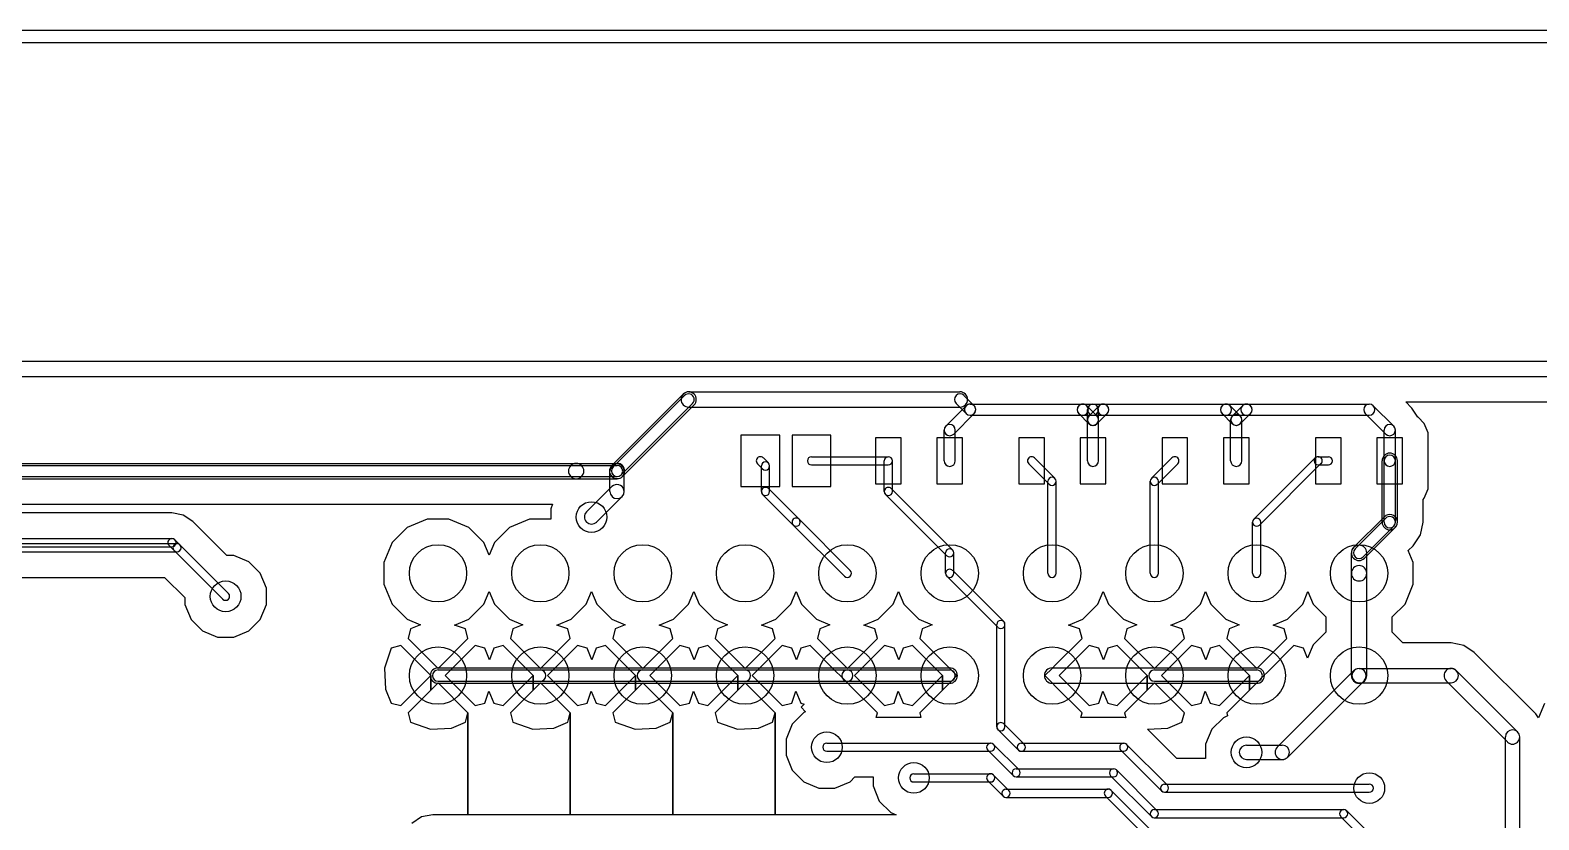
# Model space of a CAD drawing. Extents: x -29274 to 69862, y 24345 to 162744.
# Drawn here: x 8315 to 23056, y 73360 to 81080 of the extents above; entities that cross this region are included whole.
import ezdxf

# ---------------------------------------------------------------- set-up
doc = ezdxf.new("R2010")
doc.units = 0
doc.layers.add('BLACK', color=1, linetype='CONTINUOUS')

msp = doc.modelspace()

# ---------------------------------------------------------------- linework, layer by layer
at = {"layer": 'BLACK'}
for p, q in [((-8500, 81080), (61650, 81080)), ((-8500, 80960), (61650, 80960)), ((-7900, 77845), (61650, 77845)), ((-7900, 77695), (61650, 77695)), ((14750, 77545), (17400, 77545)), ((14696, 77522), (13998, 76824)), ((14012, 76810), (14710, 77508)), ((14090, 76732), (14788, 77430)), ((14802, 77416), (14104, 76718)), ((14750, 77395), (17400, 77395)), ((17261, 77209), (17461, 77409)), ((17362, 77431), (17461, 77332)), ((17439, 77508), (17538, 77409)), ((17500, 77425), (18600, 77425)), ((18600, 77425), (18700, 77425)), ((18738, 77309), (18639, 77408)), ((18662, 77309), (18761, 77408)), ((18700, 77425), (18800, 77425)), ((18800, 77425), (20000, 77425)), ((20000, 77425), (20200, 77425)), ((20138, 77309), (20039, 77408)), ((20062, 77309), (20161, 77408)), ((20200, 77425), (21400, 77425)), ((21439, 77409), (21639, 77209)), ((21813, 77388), (21756, 77445)), ((21756, 77445), (37048, 77445)), ((21813, 77388), (21756, 77445)), ((21756, 77445), (37048, 77445)), ((17339, 77131), (17539, 77331)), ((17500, 77315), (18600, 77315)), ((18661, 77232), (18562, 77331)), ((18600, 77315), (18700, 77315)), ((18645, 76870), (18645, 77370)), ((18645, 77270), (18645, 77370)), ((18645, 77270), (18645, 77370)), ((18700, 77315), (18800, 77315)), ((18739, 77232), (18838, 77331)), ((18755, 76870), (18755, 77370)), ((18755, 77270), (18755, 77370)), ((18755, 77270), (18755, 77370)), ((18800, 77315), (20000, 77315)), ((20061, 77232), (19962, 77331)), ((20000, 77315), (20200, 77315)), ((20045, 76870), (20045, 77270)), ((20139, 77232), (20238, 77331)), ((20155, 76870), (20155, 77270)), ((20200, 77315), (21400, 77315)), ((21361, 77331), (21561, 77131)), ((21816, 77386), (21813, 77388)), ((21816, 77386), (21813, 77388)), ((21875, 77297), (21816, 77386)), ((21875, 77297), (21816, 77386)), ((21876, 77296), (21875, 77297)), ((21876, 77296), (21875, 77297)), ((21936, 77236), (21876, 77296)), ((21936, 77236), (21876, 77296)), ((15640, 77120), (15260, 77120)), ((15260, 77120), (15260, 76620)), ((15640, 76620), (15640, 77120)), ((16140, 77120), (15760, 77120)), ((15760, 77120), (15760, 76620)), ((16140, 76620), (16140, 77120)), ((17245, 76870), (17245, 77170)), ((17355, 76870), (17355, 77170)), ((21545, 76870), (21545, 77170)), ((21655, 76870), (21655, 77170)), ((21974, 77144), (21936, 77236)), ((21974, 77144), (21936, 77236)), ((21974, 76694), (21974, 77144)), ((21974, 76694), (21974, 77144)), ((16825, 77095), (16575, 77095)), ((16575, 77095), (16575, 76645)), ((16825, 76645), (16825, 77095)), ((17425, 77095), (17175, 77095)), ((17175, 77095), (17175, 76645)), ((17425, 76645), (17425, 77095)), ((18225, 77095), (17975, 77095)), ((17975, 77095), (17975, 76645)), ((18225, 76645), (18225, 77095)), ((18825, 77095), (18575, 77095)), ((18575, 77095), (18575, 76645)), ((18825, 76645), (18825, 77095)), ((19625, 77095), (19375, 77095)), ((19375, 77095), (19375, 76645)), ((19625, 76645), (19625, 77095)), ((20225, 77095), (19975, 77095)), ((19975, 77095), (19975, 76645)), ((20225, 76645), (20225, 77095)), ((21125, 77095), (20875, 77095)), ((20875, 77095), (20875, 76645)), ((21125, 76645), (21125, 77095)), ((21725, 77095), (21475, 77095)), ((21475, 77095), (21475, 76645)), ((21725, 76645), (21725, 77095)), ((6150, 76825), (14050, 76825)), ((6600, 76845), (13650, 76845)), ((13650, 76845), (14050, 76845)), ((15471, 76792), (15422, 76841)), ((15460, 76570), (15460, 76820)), ((15528, 76849), (15479, 76898)), ((15540, 76570), (15540, 76820)), ((15950, 76910), (16700, 76910)), ((15950, 76830), (16700, 76830)), ((16660, 76570), (16660, 76870)), ((16740, 76570), (16740, 76870)), ((18271, 76642), (18072, 76841)), ((18328, 76699), (18129, 76898)), ((19272, 76699), (19471, 76898)), ((19329, 76642), (19528, 76841)), ((20272, 76298), (20872, 76898)), ((20328, 76242), (20928, 76842)), ((20900, 76910), (21000, 76910)), ((20900, 76830), (21000, 76830)), ((21525, 76270), (21525, 76870)), ((21545, 76270), (21545, 76870)), ((21655, 76270), (21655, 76870)), ((21675, 76270), (21675, 76870)), ((6150, 76715), (14050, 76715)), ((6600, 76695), (13650, 76695)), ((13650, 76695), (14050, 76695)), ((13980, 76570), (13980, 76770)), ((14120, 76570), (14120, 76770)), ((18260, 75770), (18260, 76670)), ((18340, 75770), (18340, 76670)), ((19260, 75770), (19260, 76670)), ((19340, 75770), (19340, 76670)), ((21974, 76595), (21974, 76694)), ((21974, 76595), (21974, 76694)), ((13751, 76370), (14000, 76619)), ((13850, 76271), (14099, 76520)), ((15260, 76620), (15640, 76620)), ((15772, 76242), (15472, 76542)), ((15828, 76298), (15528, 76598)), ((15760, 76620), (16140, 76620)), ((16575, 76645), (16825, 76645)), ((17272, 75942), (16672, 76542)), ((17328, 75998), (16728, 76598)), ((17175, 76645), (17425, 76645)), ((17975, 76645), (18225, 76645)), ((18575, 76645), (18825, 76645)), ((19375, 76645), (19625, 76645)), ((19975, 76645), (20225, 76645)), ((20875, 76645), (21125, 76645)), ((21475, 76645), (21725, 76645)), ((21936, 76504), (21974, 76595)), ((21936, 76504), (21974, 76595)), ((7089, 76445), (13419, 76445)), ((7089, 76445), (13419, 76445)), ((13419, 76445), (13401, 76400)), ((13419, 76445), (13401, 76400)), ((13401, 76400), (13401, 76300)), ((13401, 76400), (13401, 76300)), ((21925, 76493), (21936, 76504)), ((21925, 76493), (21936, 76504)), ((21925, 76270), (21925, 76493)), ((21925, 76270), (21925, 76493)), ((9700, 76360), (6200, 76360)), ((9700, 76360), (6200, 76360)), ((9811, 76338), (9700, 76360)), ((9811, 76338), (9700, 76360)), ((9905, 76275), (9811, 76338)), ((9905, 76275), (9811, 76338)), ((9955, 76226), (9905, 76275)), ((9955, 76226), (9905, 76275)), ((9955, 76225), (9955, 76226)), ((9955, 76225), (9955, 76226)), ((9956, 76224), (9955, 76225)), ((9956, 76224), (9955, 76225)), ((10236, 75944), (9956, 76224)), ((10236, 75944), (9956, 76224)), ((12000, 76219), (11851, 76071)), ((12000, 76219), (11851, 76071)), ((12195, 76300), (12000, 76219)), ((12195, 76300), (12000, 76219)), ((12406, 76300), (12195, 76300)), ((12406, 76300), (12195, 76300)), ((12601, 76219), (12406, 76300)), ((12601, 76219), (12406, 76300)), ((12749, 76070), (12601, 76219)), ((12749, 76070), (12601, 76219)), ((13000, 76219), (12851, 76071)), ((13000, 76219), (12851, 76071)), ((13195, 76300), (13000, 76219)), ((13195, 76300), (13000, 76219)), ((13401, 76300), (13195, 76300)), ((13401, 76300), (13195, 76300)), ((16271, 75742), (15772, 76241)), ((16328, 75799), (15829, 76298)), ((20260, 75770), (20260, 76270)), ((20340, 75770), (20340, 76270)), ((21247, 76023), (21547, 76323)), ((21261, 76009), (21561, 76309)), ((21339, 75931), (21639, 76231)), ((21353, 75917), (21653, 76217)), ((21900, 76146), (21925, 76270)), ((21900, 76146), (21925, 76270)), ((6050, 76110), (9700, 76110)), ((9778, 76049), (9729, 76098)), ((11851, 76071), (11770, 75876)), ((11851, 76071), (11770, 75876)), ((12799, 75948), (12749, 76070)), ((12799, 75948), (12749, 76070)), ((12851, 76071), (12799, 75948)), ((12851, 76071), (12799, 75948)), ((21830, 76040), (21900, 76145)), ((21830, 76040), (21900, 76145)), ((21900, 76145), (21900, 76146)), ((21900, 76145), (21900, 76146)), ((6000, 76060), (9750, 76060)), ((6000, 75980), (9750, 75980)), ((6050, 76030), (9700, 76030)), ((9721, 75992), (9672, 76041)), ((10196, 75518), (9722, 75992)), ((10252, 75574), (9778, 76048)), ((10305, 75944), (10236, 75944)), ((10305, 75944), (10236, 75944)), ((10451, 75883), (10305, 75944)), ((10451, 75883), (10305, 75944)), ((17260, 75770), (17260, 75970)), ((17340, 75770), (17340, 75970)), ((21225, 75770), (21225, 75970)), ((21375, 75770), (21375, 75970)), ((21781, 75992), (21830, 76040)), ((21781, 75992), (21830, 76040)), ((21830, 75875), (21781, 75992)), ((21830, 75875), (21781, 75992)), ((10563, 75771), (10451, 75883)), ((10563, 75771), (10451, 75883)), ((11770, 75876), (11770, 75665)), ((11770, 75876), (11770, 75665)), ((17828, 75299), (17329, 75798)), ((21830, 75664), (21830, 75875)), ((21830, 75664), (21830, 75875)), ((7904, 75730), (9629, 75730)), ((7904, 75730), (9629, 75730)), ((9629, 75730), (9826, 75534)), ((9629, 75730), (9826, 75534)), ((10624, 75624), (10563, 75771)), ((10624, 75624), (10563, 75771)), ((10624, 75465), (10624, 75624)), ((10624, 75465), (10624, 75624)), ((11770, 75665), (11851, 75470)), ((11770, 75665), (11851, 75470)), ((17771, 75242), (17272, 75741)), ((21225, 74770), (21225, 75770)), ((21375, 74770), (21375, 75770)), ((21749, 75469), (21830, 75664)), ((21749, 75469), (21830, 75664)), ((9826, 75534), (9826, 75466)), ((9826, 75534), (9826, 75466)), ((12749, 75469), (12800, 75593)), ((12749, 75469), (12800, 75593)), ((12800, 75593), (12851, 75470)), ((12800, 75593), (12851, 75470)), ((13749, 75469), (13800, 75593)), ((13749, 75469), (13800, 75593)), ((13800, 75593), (13851, 75470)), ((13800, 75593), (13851, 75470)), ((14749, 75469), (14800, 75593)), ((14749, 75469), (14800, 75593)), ((14800, 75593), (14851, 75470)), ((14800, 75593), (14851, 75470)), ((15749, 75469), (15800, 75593)), ((15749, 75469), (15800, 75593)), ((15800, 75593), (15851, 75470)), ((15800, 75593), (15851, 75470)), ((16749, 75469), (16800, 75593)), ((16749, 75469), (16800, 75593)), ((16800, 75593), (16851, 75470)), ((16800, 75593), (16851, 75470)), ((18749, 75469), (18800, 75593)), ((18749, 75469), (18800, 75593)), ((18800, 75593), (18851, 75470)), ((18800, 75593), (18851, 75470)), ((19749, 75469), (19800, 75593)), ((19749, 75469), (19800, 75593)), ((19800, 75593), (19851, 75470)), ((19800, 75593), (19851, 75470)), ((20749, 75469), (20800, 75593)), ((20749, 75469), (20800, 75593)), ((20800, 75593), (20851, 75470)), ((20800, 75593), (20851, 75470)), ((9826, 75466), (9887, 75319)), ((9826, 75466), (9887, 75319)), ((10563, 75319), (10624, 75465)), ((10563, 75319), (10624, 75465)), ((11851, 75470), (11999, 75321)), ((11851, 75470), (11999, 75321)), ((12600, 75321), (12749, 75469)), ((12600, 75321), (12749, 75469)), ((12851, 75470), (12999, 75321)), ((12851, 75470), (12999, 75321)), ((13600, 75321), (13749, 75469)), ((13600, 75321), (13749, 75469)), ((13851, 75470), (13999, 75321)), ((13851, 75470), (13999, 75321)), ((14600, 75321), (14749, 75469)), ((14600, 75321), (14749, 75469)), ((14851, 75470), (14999, 75321)), ((14851, 75470), (14999, 75321)), ((15600, 75321), (15749, 75469)), ((15600, 75321), (15749, 75469)), ((15851, 75470), (15999, 75321)), ((15851, 75470), (15999, 75321)), ((16600, 75321), (16749, 75469)), ((16600, 75321), (16749, 75469)), ((16851, 75470), (16999, 75321)), ((16851, 75470), (16999, 75321)), ((18600, 75321), (18749, 75469)), ((18600, 75321), (18749, 75469)), ((18851, 75470), (18999, 75321)), ((18851, 75470), (18999, 75321)), ((19600, 75321), (19749, 75469)), ((19600, 75321), (19749, 75469)), ((19851, 75470), (19999, 75321)), ((19851, 75470), (19999, 75321)), ((20600, 75321), (20749, 75469)), ((20600, 75321), (20749, 75469)), ((20851, 75470), (20975, 75346)), ((20851, 75470), (20975, 75346)), ((20975, 75346), (20975, 75195)), ((20975, 75346), (20975, 75195)), ((21625, 75346), (21749, 75469)), ((21625, 75346), (21749, 75469)), ((21625, 75195), (21625, 75346)), ((21625, 75195), (21625, 75346)), ((9887, 75319), (9999, 75207)), ((9887, 75319), (9999, 75207)), ((9999, 75207), (10145, 75146)), ((9999, 75207), (10145, 75146)), ((10304, 75146), (10451, 75207)), ((10304, 75146), (10451, 75207)), ((10451, 75207), (10563, 75319)), ((10451, 75207), (10563, 75319)), ((11999, 75321), (12129, 75267)), ((11999, 75321), (12129, 75267)), ((12031, 75226), (12007, 75134)), ((12031, 75226), (12007, 75134)), ((12129, 75267), (12031, 75226)), ((12129, 75267), (12031, 75226)), ((12461, 75264), (12600, 75321)), ((12461, 75264), (12600, 75321)), ((12569, 75226), (12461, 75264)), ((12569, 75226), (12461, 75264)), ((12593, 75134), (12569, 75226)), ((12593, 75134), (12569, 75226)), ((12999, 75321), (13129, 75267)), ((12999, 75321), (13129, 75267)), ((13031, 75226), (13007, 75134)), ((13031, 75226), (13007, 75134)), ((13129, 75267), (13031, 75226)), ((13129, 75267), (13031, 75226)), ((13461, 75264), (13600, 75321)), ((13461, 75264), (13600, 75321)), ((13569, 75226), (13461, 75264)), ((13569, 75226), (13461, 75264)), ((13593, 75134), (13569, 75226)), ((13593, 75134), (13569, 75226)), ((13999, 75321), (14129, 75267)), ((13999, 75321), (14129, 75267)), ((14031, 75226), (14007, 75134)), ((14031, 75226), (14007, 75134)), ((14129, 75267), (14031, 75226)), ((14129, 75267), (14031, 75226)), ((14461, 75264), (14600, 75321)), ((14461, 75264), (14600, 75321)), ((14569, 75226), (14461, 75264)), ((14569, 75226), (14461, 75264)), ((14593, 75134), (14569, 75226)), ((14593, 75134), (14569, 75226)), ((14999, 75321), (15129, 75267)), ((14999, 75321), (15129, 75267)), ((15031, 75226), (15007, 75134)), ((15031, 75226), (15007, 75134)), ((15129, 75267), (15031, 75226)), ((15129, 75267), (15031, 75226)), ((15461, 75264), (15600, 75321)), ((15461, 75264), (15600, 75321)), ((15569, 75226), (15461, 75264)), ((15569, 75226), (15461, 75264)), ((15593, 75134), (15569, 75226)), ((15593, 75134), (15569, 75226)), ((15999, 75321), (16129, 75267)), ((15999, 75321), (16129, 75267)), ((16031, 75226), (16007, 75134)), ((16031, 75226), (16007, 75134)), ((16129, 75267), (16031, 75226)), ((16129, 75267), (16031, 75226)), ((16461, 75264), (16600, 75321)), ((16461, 75264), (16600, 75321)), ((16569, 75226), (16461, 75264)), ((16569, 75226), (16461, 75264)), ((16593, 75134), (16569, 75226)), ((16593, 75134), (16569, 75226)), ((16999, 75321), (17129, 75267)), ((16999, 75321), (17129, 75267)), ((17031, 75226), (17007, 75134)), ((17031, 75226), (17007, 75134)), ((17129, 75267), (17031, 75226)), ((17129, 75267), (17031, 75226)), ((17760, 74270), (17760, 75270)), ((17840, 74270), (17840, 75270)), ((18461, 75264), (18600, 75321)), ((18461, 75264), (18600, 75321)), ((18569, 75226), (18461, 75264)), ((18569, 75226), (18461, 75264)), ((18593, 75134), (18569, 75226)), ((18593, 75134), (18569, 75226)), ((18999, 75321), (19129, 75267)), ((18999, 75321), (19129, 75267)), ((19031, 75226), (19007, 75134)), ((19031, 75226), (19007, 75134)), ((19129, 75267), (19031, 75226)), ((19129, 75267), (19031, 75226)), ((19461, 75264), (19600, 75321)), ((19461, 75264), (19600, 75321)), ((19569, 75226), (19461, 75264)), ((19569, 75226), (19461, 75264)), ((19593, 75134), (19569, 75226)), ((19593, 75134), (19569, 75226)), ((19999, 75321), (20129, 75267)), ((19999, 75321), (20129, 75267)), ((20031, 75226), (20007, 75134)), ((20031, 75226), (20007, 75134)), ((20129, 75267), (20031, 75226)), ((20129, 75267), (20031, 75226)), ((20461, 75264), (20600, 75321)), ((20461, 75264), (20600, 75321)), ((20569, 75226), (20461, 75264)), ((20569, 75226), (20461, 75264)), ((20593, 75134), (20569, 75226)), ((20593, 75134), (20569, 75226)), ((20975, 75195), (20851, 75071)), ((20975, 75195), (20851, 75071)), ((21729, 75090), (21625, 75195)), ((21729, 75090), (21625, 75195)), ((10145, 75146), (10304, 75146)), ((10145, 75146), (10304, 75146)), ((11844, 75039), (11776, 74844)), ((11844, 75039), (11776, 74844)), ((11936, 75063), (11844, 75039)), ((11936, 75063), (11844, 75039)), ((12229, 74770), (11936, 75063)), ((12229, 74770), (11936, 75063)), ((12007, 75134), (12300, 74841)), ((12007, 75134), (12300, 74841)), ((12300, 74841), (12593, 75134)), ((12300, 74841), (12593, 75134)), ((12664, 75063), (12371, 74770)), ((12664, 75063), (12371, 74770)), ((12756, 75039), (12664, 75063)), ((12756, 75039), (12664, 75063)), ((12803, 74924), (12756, 75039)), ((12803, 74924), (12756, 75039)), ((12844, 75039), (12803, 74924)), ((12844, 75039), (12803, 74924)), ((12936, 75063), (12844, 75039)), ((12936, 75063), (12844, 75039)), ((13229, 74770), (12936, 75063)), ((13229, 74770), (12936, 75063)), ((13007, 75134), (13300, 74841)), ((13007, 75134), (13300, 74841)), ((13300, 74841), (13593, 75134)), ((13300, 74841), (13593, 75134)), ((13664, 75063), (13371, 74770)), ((13664, 75063), (13371, 74770)), ((13756, 75039), (13664, 75063)), ((13756, 75039), (13664, 75063)), ((13803, 74924), (13756, 75039)), ((13803, 74924), (13756, 75039)), ((13844, 75039), (13803, 74924)), ((13844, 75039), (13803, 74924)), ((13936, 75063), (13844, 75039)), ((13936, 75063), (13844, 75039)), ((14229, 74770), (13936, 75063)), ((14229, 74770), (13936, 75063)), ((14007, 75134), (14300, 74841)), ((14007, 75134), (14300, 74841)), ((14300, 74841), (14593, 75134)), ((14300, 74841), (14593, 75134)), ((14664, 75063), (14371, 74770)), ((14664, 75063), (14371, 74770)), ((14756, 75039), (14664, 75063)), ((14756, 75039), (14664, 75063)), ((14803, 74924), (14756, 75039)), ((14803, 74924), (14756, 75039)), ((14844, 75039), (14803, 74924)), ((14844, 75039), (14803, 74924)), ((14936, 75063), (14844, 75039)), ((14936, 75063), (14844, 75039)), ((15229, 74770), (14936, 75063)), ((15229, 74770), (14936, 75063)), ((15007, 75134), (15300, 74841)), ((15007, 75134), (15300, 74841)), ((15300, 74841), (15593, 75134)), ((15300, 74841), (15593, 75134)), ((15664, 75063), (15371, 74770)), ((15664, 75063), (15371, 74770)), ((15756, 75039), (15664, 75063)), ((15756, 75039), (15664, 75063)), ((15803, 74924), (15756, 75039)), ((15803, 74924), (15756, 75039)), ((15844, 75039), (15803, 74924)), ((15844, 75039), (15803, 74924)), ((15936, 75063), (15844, 75039)), ((15936, 75063), (15844, 75039)), ((16194, 74805), (15936, 75063)), ((16194, 74805), (15936, 75063)), ((16007, 75134), (16300, 74841)), ((16007, 75134), (16300, 74841)), ((16300, 74841), (16593, 75134)), ((16300, 74841), (16593, 75134)), ((16664, 75063), (16371, 74770)), ((16664, 75063), (16371, 74770)), ((16756, 75039), (16664, 75063)), ((16756, 75039), (16664, 75063)), ((16803, 74924), (16756, 75039)), ((16803, 74924), (16756, 75039)), ((16844, 75039), (16803, 74924)), ((16844, 75039), (16803, 74924)), ((16936, 75063), (16844, 75039)), ((16936, 75063), (16844, 75039)), ((17229, 74770), (16936, 75063)), ((17229, 74770), (16936, 75063)), ((17007, 75134), (17265, 74876)), ((17007, 75134), (17265, 74876)), ((18335, 74876), (18593, 75134)), ((18335, 74876), (18593, 75134)), ((18664, 75063), (18371, 74770)), ((18664, 75063), (18371, 74770)), ((18756, 75039), (18664, 75063)), ((18756, 75039), (18664, 75063)), ((18803, 74924), (18756, 75039)), ((18803, 74924), (18756, 75039)), ((18844, 75039), (18803, 74924)), ((18844, 75039), (18803, 74924)), ((18936, 75063), (18844, 75039)), ((18936, 75063), (18844, 75039)), ((19229, 74770), (18936, 75063)), ((19229, 74770), (18936, 75063)), ((19007, 75134), (19300, 74841)), ((19007, 75134), (19300, 74841)), ((19300, 74841), (19593, 75134)), ((19300, 74841), (19593, 75134)), ((19664, 75063), (19371, 74770)), ((19664, 75063), (19371, 74770)), ((19756, 75039), (19664, 75063)), ((19756, 75039), (19664, 75063)), ((19803, 74924), (19756, 75039)), ((19803, 74924), (19756, 75039)), ((19844, 75039), (19803, 74924)), ((19844, 75039), (19803, 74924)), ((19936, 75063), (19844, 75039)), ((19936, 75063), (19844, 75039)), ((20229, 74770), (19936, 75063)), ((20229, 74770), (19936, 75063)), ((20007, 75134), (20300, 74841)), ((20007, 75134), (20300, 74841)), ((20300, 74841), (20593, 75134)), ((20300, 74841), (20593, 75134)), ((20664, 75063), (20406, 74805)), ((20664, 75063), (20406, 74805)), ((20756, 75039), (20664, 75063)), ((20756, 75039), (20664, 75063)), ((20796, 74941), (20756, 75039)), ((20796, 74941), (20756, 75039)), ((20851, 75071), (20796, 74941)), ((20851, 75071), (20796, 74941)), ((22200, 75090), (21729, 75090)), ((22200, 75090), (21729, 75090)), ((22323, 75066), (22200, 75090)), ((22323, 75066), (22200, 75090)), ((22426, 74996), (22323, 75066)), ((22426, 74996), (22323, 75066)), ((23026, 74397), (22426, 74996)), ((23026, 74397), (22426, 74996)), ((11776, 74844), (11787, 74638)), ((11776, 74844), (11787, 74638)), ((11936, 74477), (12229, 74770)), ((11936, 74477), (12229, 74770)), ((12229, 74628), (12229, 74770)), ((12229, 74770), (12229, 74628)), ((12229, 74628), (12229, 74770)), ((12229, 74770), (12229, 74628)), ((12300, 74845), (17300, 74845)), ((12300, 74825), (13300, 74825)), ((12300, 74825), (16300, 74825)), ((12371, 74770), (12664, 74477)), ((12371, 74770), (12664, 74477)), ((12936, 74477), (13229, 74770)), ((12936, 74477), (13229, 74770)), ((13229, 74628), (13229, 74770)), ((13229, 74770), (13229, 74628)), ((13229, 74628), (13229, 74770)), ((13229, 74770), (13229, 74628)), ((13371, 74770), (13664, 74477)), ((13371, 74770), (13664, 74477)), ((13936, 74477), (14229, 74770)), ((13936, 74477), (14229, 74770)), ((14229, 74628), (14229, 74770)), ((14229, 74770), (14229, 74628)), ((14229, 74628), (14229, 74770)), ((14229, 74770), (14229, 74628)), ((14300, 74825), (15300, 74825)), ((14371, 74770), (14664, 74477)), ((14371, 74770), (14664, 74477)), ((14936, 74477), (15229, 74770)), ((14936, 74477), (15229, 74770)), ((15229, 74628), (15229, 74770)), ((15229, 74770), (15229, 74628)), ((15229, 74628), (15229, 74770)), ((15229, 74770), (15229, 74628)), ((15371, 74770), (15664, 74477)), ((15371, 74770), (15664, 74477)), ((16229, 74770), (16194, 74805)), ((16229, 74770), (16194, 74805)), ((16300, 74699), (16229, 74770)), ((16300, 74699), (16229, 74770)), ((16300, 74825), (17300, 74825)), ((16371, 74770), (16664, 74477)), ((16371, 74770), (16664, 74477)), ((16936, 74477), (17229, 74770)), ((16936, 74477), (17229, 74770)), ((17229, 74628), (17229, 74770)), ((17229, 74770), (17229, 74628)), ((17229, 74628), (17229, 74770)), ((17229, 74770), (17229, 74628)), ((17265, 74876), (17300, 74841)), ((17265, 74876), (17300, 74841)), ((17300, 74841), (17371, 74770)), ((17300, 74841), (17371, 74770)), ((17371, 74770), (17300, 74699)), ((17371, 74770), (17300, 74699)), ((18229, 74770), (18300, 74841)), ((18229, 74770), (18300, 74841)), ((18300, 74699), (18229, 74770)), ((18300, 74699), (18229, 74770)), ((18300, 74841), (18335, 74876)), ((18300, 74841), (18335, 74876)), ((18300, 74845), (20300, 74845)), ((18371, 74770), (18664, 74477)), ((18371, 74770), (18664, 74477)), ((18936, 74477), (19229, 74770)), ((18936, 74477), (19229, 74770)), ((19229, 74628), (19229, 74770)), ((19229, 74770), (19229, 74628)), ((19229, 74628), (19229, 74770)), ((19229, 74770), (19229, 74628)), ((19300, 74825), (20300, 74825)), ((19371, 74770), (19664, 74477)), ((19371, 74770), (19664, 74477)), ((19936, 74477), (20229, 74770)), ((19936, 74477), (20229, 74770)), ((20229, 74628), (20229, 74770)), ((20229, 74770), (20229, 74628)), ((20229, 74628), (20229, 74770)), ((20229, 74770), (20229, 74628)), ((20371, 74770), (20300, 74699)), ((20371, 74770), (20300, 74699)), ((20406, 74805), (20371, 74770)), ((20406, 74805), (20371, 74770)), ((20501, 74070), (21250, 74819)), ((21300, 74840), (22200, 74840)), ((22250, 74819), (22849, 74220)), ((11787, 74638), (11844, 74501)), ((11787, 74638), (11844, 74501)), ((12229, 74628), (12007, 74406)), ((12229, 74628), (12007, 74406)), ((12300, 74699), (12229, 74628)), ((12300, 74699), (12229, 74628)), ((12300, 74715), (13300, 74715)), ((12300, 74715), (16300, 74715)), ((12593, 74406), (12300, 74699)), ((12593, 74406), (12300, 74699)), ((12300, 74695), (17300, 74695)), ((12756, 74501), (12796, 74617)), ((12756, 74501), (12796, 74617)), ((12796, 74617), (12844, 74501)), ((12796, 74617), (12844, 74501)), ((13229, 74628), (13007, 74406)), ((13229, 74628), (13007, 74406)), ((13300, 74699), (13229, 74628)), ((13300, 74699), (13229, 74628)), ((13593, 74406), (13300, 74699)), ((13593, 74406), (13300, 74699)), ((13756, 74501), (13796, 74617)), ((13756, 74501), (13796, 74617)), ((13796, 74617), (13844, 74501)), ((13796, 74617), (13844, 74501)), ((14229, 74628), (14007, 74406)), ((14229, 74628), (14007, 74406)), ((14300, 74699), (14229, 74628)), ((14300, 74699), (14229, 74628)), ((14300, 74715), (15300, 74715)), ((14593, 74406), (14300, 74699)), ((14593, 74406), (14300, 74699)), ((14756, 74501), (14796, 74617)), ((14756, 74501), (14796, 74617)), ((14796, 74617), (14844, 74501)), ((14796, 74617), (14844, 74501)), ((15229, 74628), (15007, 74406)), ((15229, 74628), (15007, 74406)), ((15300, 74699), (15229, 74628)), ((15300, 74699), (15229, 74628)), ((15593, 74406), (15300, 74699)), ((15593, 74406), (15300, 74699)), ((15756, 74501), (15796, 74617)), ((15756, 74501), (15796, 74617)), ((15796, 74617), (15844, 74501)), ((15796, 74617), (15844, 74501)), ((16300, 74715), (17300, 74715)), ((16335, 74664), (16300, 74699)), ((16335, 74664), (16300, 74699)), ((16593, 74406), (16335, 74664)), ((16593, 74406), (16335, 74664)), ((16756, 74501), (16796, 74617)), ((16756, 74501), (16796, 74617)), ((16796, 74617), (16844, 74501)), ((16796, 74617), (16844, 74501)), ((17229, 74628), (17007, 74406)), ((17229, 74628), (17007, 74406)), ((17265, 74664), (17229, 74628)), ((17265, 74664), (17229, 74628)), ((17300, 74699), (17265, 74664)), ((17300, 74699), (17265, 74664)), ((18335, 74664), (18300, 74699)), ((18335, 74664), (18300, 74699)), ((18300, 74695), (20300, 74695)), ((18593, 74406), (18335, 74664)), ((18593, 74406), (18335, 74664)), ((18756, 74501), (18796, 74617)), ((18756, 74501), (18796, 74617)), ((18796, 74617), (18844, 74501)), ((18796, 74617), (18844, 74501)), ((19229, 74628), (19007, 74406)), ((19229, 74628), (19007, 74406)), ((19300, 74699), (19229, 74628)), ((19300, 74699), (19229, 74628)), ((19300, 74715), (20300, 74715)), ((19593, 74406), (19300, 74699)), ((19593, 74406), (19300, 74699)), ((19756, 74501), (19796, 74617)), ((19756, 74501), (19796, 74617)), ((19796, 74617), (19844, 74501)), ((19796, 74617), (19844, 74501)), ((20229, 74628), (20007, 74406)), ((20229, 74628), (20007, 74406)), ((20265, 74664), (20229, 74628)), ((20265, 74664), (20229, 74628)), ((20300, 74699), (20265, 74664)), ((20300, 74699), (20265, 74664)), ((20600, 73971), (21349, 74720)), ((21300, 74700), (22200, 74700)), ((22151, 74720), (22750, 74121)), ((11844, 74501), (11936, 74477)), ((11844, 74501), (11936, 74477)), ((12664, 74477), (12756, 74501)), ((12664, 74477), (12756, 74501)), ((12844, 74501), (12936, 74477)), ((12844, 74501), (12936, 74477)), ((13664, 74477), (13756, 74501)), ((13664, 74477), (13756, 74501)), ((13844, 74501), (13936, 74477)), ((13844, 74501), (13936, 74477)), ((14664, 74477), (14756, 74501)), ((14664, 74477), (14756, 74501)), ((14844, 74501), (14936, 74477)), ((14844, 74501), (14936, 74477)), ((15664, 74477), (15756, 74501)), ((15664, 74477), (15756, 74501)), ((15844, 74501), (15879, 74492)), ((15844, 74501), (15879, 74492)), ((15879, 74492), (15848, 74460)), ((15879, 74492), (15848, 74460)), ((15848, 74460), (15892, 74416)), ((15848, 74460), (15892, 74416)), ((16664, 74477), (16756, 74501)), ((16664, 74477), (16756, 74501)), ((16844, 74501), (16936, 74477)), ((16844, 74501), (16936, 74477)), ((18664, 74477), (18756, 74501)), ((18664, 74477), (18756, 74501)), ((18844, 74501), (18936, 74477)), ((18844, 74501), (18936, 74477)), ((19664, 74477), (19756, 74501)), ((19664, 74477), (19756, 74501)), ((19844, 74501), (19936, 74477)), ((19844, 74501), (19936, 74477)), ((23112, 74496), (23053, 74356)), ((23112, 74496), (23053, 74356)), ((12007, 74406), (12031, 74314)), ((12007, 74406), (12031, 74314)), ((12031, 74314), (12226, 74246)), ((12031, 74314), (12226, 74246)), ((12432, 74257), (12569, 74314)), ((12432, 74257), (12569, 74314)), ((12569, 74314), (12593, 74406)), ((12569, 74314), (12593, 74406)), ((12593, 73410), (12593, 74406)), ((12593, 74406), (12593, 73410)), ((12593, 73410), (12593, 74406)), ((12593, 74406), (12593, 73410)), ((13007, 74406), (13031, 74314)), ((13007, 74406), (13031, 74314)), ((13031, 74314), (13226, 74246)), ((13031, 74314), (13226, 74246)), ((13432, 74257), (13569, 74314)), ((13432, 74257), (13569, 74314)), ((13569, 74314), (13593, 74406)), ((13569, 74314), (13593, 74406)), ((13593, 73410), (13593, 74406)), ((13593, 74406), (13593, 73410)), ((13593, 73410), (13593, 74406)), ((13593, 74406), (13593, 73410)), ((14007, 74406), (14031, 74314)), ((14007, 74406), (14031, 74314)), ((14031, 74314), (14226, 74246)), ((14031, 74314), (14226, 74246)), ((14432, 74257), (14569, 74314)), ((14432, 74257), (14569, 74314)), ((14569, 74314), (14593, 74406)), ((14569, 74314), (14593, 74406)), ((14593, 73410), (14593, 74406)), ((14593, 74406), (14593, 73410)), ((14593, 73410), (14593, 74406)), ((14593, 74406), (14593, 73410)), ((15007, 74406), (15031, 74314)), ((15007, 74406), (15031, 74314)), ((15031, 74314), (15226, 74246)), ((15031, 74314), (15226, 74246)), ((15432, 74257), (15569, 74314)), ((15432, 74257), (15569, 74314)), ((15569, 74314), (15593, 74406)), ((15569, 74314), (15593, 74406)), ((15593, 73410), (15593, 74406)), ((15593, 74406), (15593, 73410)), ((15593, 73410), (15593, 74406)), ((15593, 74406), (15593, 73410)), ((15874, 74408), (15762, 74296)), ((15874, 74408), (15762, 74296)), ((15892, 74416), (15874, 74408)), ((15892, 74416), (15874, 74408)), ((16581, 74360), (16593, 74406)), ((16581, 74360), (16593, 74406)), ((17019, 74360), (16581, 74360)), ((17019, 74360), (16581, 74360)), ((17007, 74406), (17019, 74360)), ((17007, 74406), (17019, 74360)), ((18028, 74099), (17829, 74298)), ((18581, 74360), (18593, 74406)), ((18581, 74360), (18593, 74406)), ((19000, 74360), (18581, 74360)), ((19000, 74360), (18581, 74360)), ((19020, 74357), (19000, 74360)), ((19020, 74357), (19000, 74360)), ((19007, 74406), (19020, 74357)), ((19007, 74406), (19020, 74357)), ((19432, 74257), (19569, 74314)), ((19432, 74257), (19569, 74314)), ((19569, 74314), (19593, 74406)), ((19569, 74314), (19593, 74406)), ((19974, 74358), (19862, 74246)), ((19974, 74358), (19862, 74246)), ((20015, 74376), (19974, 74358)), ((20015, 74376), (19974, 74358)), ((20007, 74406), (20015, 74376)), ((20007, 74406), (20015, 74376)), ((23026, 74396), (23026, 74397)), ((23026, 74396), (23026, 74397)), ((23053, 74356), (23026, 74396)), ((23053, 74356), (23026, 74396)), ((12226, 74246), (12432, 74257)), ((12226, 74246), (12432, 74257)), ((13226, 74246), (13432, 74257)), ((13226, 74246), (13432, 74257)), ((14226, 74246), (14432, 74257)), ((14226, 74246), (14432, 74257)), ((15226, 74246), (15432, 74257)), ((15226, 74246), (15432, 74257)), ((15762, 74296), (15701, 74150)), ((15762, 74296), (15701, 74150)), ((15701, 74150), (15701, 73991)), ((15701, 74150), (15701, 73991)), ((17971, 74042), (17772, 74241)), ((19233, 74247), (19432, 74257)), ((19233, 74247), (19432, 74257)), ((19520, 73960), (19233, 74247)), ((19520, 73960), (19233, 74247)), ((19862, 74246), (19801, 74100)), ((19862, 74246), (19801, 74100)), ((22730, 73270), (22730, 74170)), ((22870, 73270), (22870, 74170)), ((16100, 74110), (17700, 74110)), ((16100, 74030), (17700, 74030)), ((17672, 74041), (17921, 73792)), ((17729, 74098), (17978, 73849)), ((18000, 74110), (19000, 74110)), ((18000, 74030), (19000, 74030)), ((19371, 73642), (18972, 74041)), ((19428, 73699), (19029, 74098)), ((19801, 74100), (19801, 73960)), ((19801, 74100), (19801, 73960)), ((20200, 74090), (20550, 74090)), ((15701, 73991), (15762, 73844)), ((15701, 73991), (15762, 73844)), ((17950, 73860), (18900, 73860)), ((19801, 73960), (19520, 73960)), ((19801, 73960), (19520, 73960)), ((20200, 73950), (20550, 73950)), ((15762, 73844), (15874, 73732)), ((15762, 73844), (15874, 73732)), ((15874, 73732), (16020, 73671)), ((15874, 73732), (16020, 73671)), ((16179, 73671), (16326, 73732)), ((16179, 73671), (16326, 73732)), ((16326, 73732), (16374, 73780)), ((16326, 73732), (16374, 73780)), ((16374, 73780), (16551, 73780)), ((16374, 73780), (16551, 73780)), ((16551, 73780), (16551, 73691)), ((16551, 73780), (16551, 73691)), ((16950, 73810), (17700, 73810)), ((16950, 73730), (17700, 73730)), ((17822, 73592), (17672, 73742)), ((17878, 73648), (17728, 73798)), ((17950, 73780), (18900, 73780)), ((18872, 73791), (19271, 73392)), ((18929, 73848), (19328, 73449)), ((19400, 73710), (21400, 73710)), ((16020, 73671), (16179, 73671)), ((16020, 73671), (16179, 73671)), ((16551, 73691), (16612, 73544)), ((16551, 73691), (16612, 73544)), ((17850, 73660), (18850, 73660)), ((17850, 73580), (18850, 73580)), ((19194, 73220), (18822, 73592)), ((19250, 73276), (18878, 73648)), ((19400, 73630), (21400, 73630)), ((16612, 73544), (16724, 73432)), ((16612, 73544), (16724, 73432)), ((16724, 73432), (16776, 73410)), ((16724, 73432), (16776, 73410)), ((19300, 73460), (21150, 73460)), ((21179, 73448), (21828, 72799)), ((12139, 73388), (12045, 73325)), ((12139, 73388), (12045, 73325)), ((12250, 73410), (12139, 73388)), ((12250, 73410), (12139, 73388)), ((12593, 73410), (12250, 73410)), ((12593, 73410), (12250, 73410)), ((13593, 73410), (12593, 73410)), ((13593, 73410), (12593, 73410)), ((14593, 73410), (13593, 73410)), ((14593, 73410), (13593, 73410)), ((15593, 73410), (14593, 73410)), ((15593, 73410), (14593, 73410)), ((16776, 73410), (15593, 73410)), ((16776, 73410), (15593, 73410)), ((19300, 73380), (21150, 73380)), ((21122, 73391), (21771, 72742))]:
    msp.add_line(p, q, dxfattribs=at)
for centre, radius in [((13800, 76320), 150), ((12300, 75770), 280), ((13300, 75770), 280), ((14300, 75770), 280), ((15300, 75770), 280), ((16300, 75770), 280), ((17300, 75770), 280), ((18300, 75770), 280), ((19300, 75770), 280), ((20300, 75770), 280), ((21300, 75770), 280), ((10225, 75545), 150), ((12300, 74770), 280), ((13300, 74770), 280), ((14300, 74770), 280), ((15300, 74770), 280), ((16300, 74770), 280), ((17300, 74770), 280), ((18300, 74770), 280), ((19300, 74770), 280), ((20300, 74770), 280), ((21300, 74770), 280), ((16100, 74070), 150), ((20200, 74020), 150), ((16950, 73770), 150), ((21400, 73670), 150)]:
    msp.add_circle(centre, radius, dxfattribs=at)
for centre, radius, start, end in [((14750, 77470), 75, 90, 270), ((14749, 77469), 75, -45, 135), ((17400, 77470), 75, 270, 450), ((14749, 77469), 55, 315, 495), ((17401, 77469), 55, 45, 225), ((17500, 77370), 55, 90, 270), ((17499, 77371), 55, 225, 405), ((17500, 77370), 55, 315, 495), ((18600, 77370), 55, 90, 270), ((18601, 77369), 55, 405, 585), ((18600, 77370), 55, 270, 450), ((18700, 77370), 55, 360, 540), ((18700, 77370), 55, 360, 540), ((18700, 77370), 55, 360, 540), ((18700, 77370), 55, 90, 270), ((18700, 77370), 55, 270, 450), ((18800, 77370), 55, 90, 270), ((18799, 77369), 55, 315, 495), ((18800, 77370), 55, 270, 450), ((20000, 77370), 55, 90, 270), ((20001, 77369), 55, 405, 585), ((20000, 77370), 55, 270, 450), ((20200, 77370), 55, 90, 270), ((20199, 77369), 55, 315, 495), ((20200, 77370), 55, 270, 450), ((21400, 77370), 55, 45, 225), ((21400, 77370), 55, 270, 450), ((18700, 77270), 55, 180, 360), ((18700, 77270), 55, 180, 360), ((18701, 77271), 55, 135, 315), ((18699, 77271), 55, 225, 405), ((20100, 77270), 55, 360, 540), ((20101, 77271), 55, 135, 315), ((20099, 77271), 55, 225, 405), ((17300, 77170), 55, 360, 540), ((17300, 77170), 55, 135, 315), ((21600, 77170), 55, 360, 540), ((21600, 77170), 55, 225, 405), ((13650, 76770), 75, 90, 270), ((13650, 76770), 75, 270, 450), ((14051, 76771), 75, 135, 315), ((14050, 76770), 70, 360, 540), ((14051, 76771), 55, 135, 315), ((14050, 76770), 75, 270, 450), ((14050, 76770), 55, 270, 450), ((15450, 76870), 40, 405, 585), ((15500, 76820), 40, 360, 540), ((15500, 76820), 40, 225, 405), ((15950, 76870), 40, 90, 270), ((16700, 76870), 40, 360, 540), ((16700, 76870), 40, 270, 450), ((17300, 76870), 55, 180, 360), ((18100, 76870), 40, 405, 585), ((18700, 76870), 55, 180, 360), ((19500, 76870), 40, 315, 495), ((20100, 76870), 55, 180, 360), ((20900, 76870), 40, 90, 270), ((20900, 76870), 40, 315, 495), ((21000, 76870), 40, 270, 450), ((21600, 76870), 75, 360, 540), ((21600, 76870), 55, 360, 540), ((21600, 76870), 55, 180, 360), ((18300, 76670), 40, 360, 540), ((18300, 76670), 40, 225, 405), ((19300, 76670), 40, 360, 540), ((19300, 76670), 40, 135, 315), ((14050, 76570), 70, 180, 360), ((14049, 76569), 70, 315, 495), ((15500, 76570), 40, 405, 585), ((15500, 76570), 40, 180, 360), ((16700, 76570), 40, 405, 585), ((16700, 76570), 40, 180, 360), ((13801, 76321), 70, 135, 315), ((15800, 76270), 40, 405, 585), ((15800, 76270), 40, 225, 405), ((20300, 76270), 40, 360, 540), ((20300, 76270), 40, 135, 315), ((21600, 76270), 75, 180, 360), ((21600, 76270), 55, 180, 360), ((21600, 76270), 75, 315, 495), ((21600, 76270), 55, 315, 495), ((9700, 76070), 40, 405, 585), ((9700, 76070), 40, 270, 450), ((9750, 76020), 40, 405, 585), ((9750, 76020), 40, 225, 405), ((9750, 76020), 40, 270, 450), ((17300, 75970), 40, 360, 540), ((17300, 75970), 40, 225, 405), ((21300, 75970), 75, 360, 540), ((21300, 75970), 75, 135, 315), ((21300, 75970), 55, 135, 315), ((16300, 75770), 40, 225, 405), ((17300, 75770), 40, 405, 585), ((21300, 75770), 75, 360, 540), ((17300, 75770), 40, 180, 360), ((18300, 75770), 40, 180, 360), ((19300, 75770), 40, 180, 360), ((20300, 75770), 40, 180, 360), ((21300, 75770), 75, 180, 360), ((10224, 75546), 40, 225, 405), ((17800, 75270), 40, 360, 540), ((17800, 75270), 40, 225, 405), ((12300, 74770), 75, 90, 270), ((12300, 74770), 55, 90, 270), ((12300, 74770), 55, 90, 270), ((13300, 74770), 55, 270, 450), ((14300, 74770), 55, 90, 270), ((15300, 74770), 55, 270, 450), ((16300, 74770), 55, 90, 270), ((16300, 74770), 55, 270, 450), ((17300, 74770), 75, 270, 450), ((17300, 74770), 55, 270, 450), ((18300, 74770), 75, 90, 270), ((19300, 74770), 55, 90, 270), ((20300, 74770), 75, 270, 450), ((20300, 74770), 55, 270, 450), ((21300, 74770), 75, 180, 360), ((21300, 74770), 70, 90, 270), ((21300, 74770), 70, 315, 495), ((22200, 74770), 70, 45, 225), ((22200, 74770), 70, 270, 450), ((17800, 74270), 40, 405, 585), ((17800, 74270), 40, 180, 360), ((22800, 74170), 70, 360, 540), ((22800, 74170), 70, 225, 405), ((16100, 74070), 40, 90, 270), ((17701, 74069), 40, 45, 225), ((17700, 74070), 40, 270, 450), ((18000, 74070), 40, 90, 270), ((18000, 74070), 40, 225, 405), ((19001, 74069), 40, 405, 585), ((19000, 74070), 40, 270, 450), ((20200, 74020), 70, 90, 270), ((20550, 74020), 70, 135, 315), ((20550, 74020), 70, 270, 450), ((17950, 73820), 40, 90, 270), ((18901, 73819), 40, 45, 225), ((18900, 73820), 40, 270, 450), ((16950, 73770), 40, 90, 270), ((17700, 73770), 40, 405, 585), ((17700, 73770), 40, 270, 450), ((17949, 73821), 40, 225, 405), ((19400, 73670), 40, 90, 270), ((21400, 73670), 40, 270, 450), ((17850, 73620), 40, 90, 270), ((17850, 73620), 40, 225, 405), ((18850, 73620), 40, 405, 585), ((18850, 73620), 40, 270, 450), ((19399, 73671), 40, 225, 405), ((19300, 73420), 40, 90, 270), ((19299, 73421), 40, 225, 405), ((21150, 73420), 40, 45, 225), ((21150, 73420), 40, 270, 450)]:
    msp.add_arc(centre, radius, start, end, dxfattribs=at)

doc.saveas('drawing.dxf')
